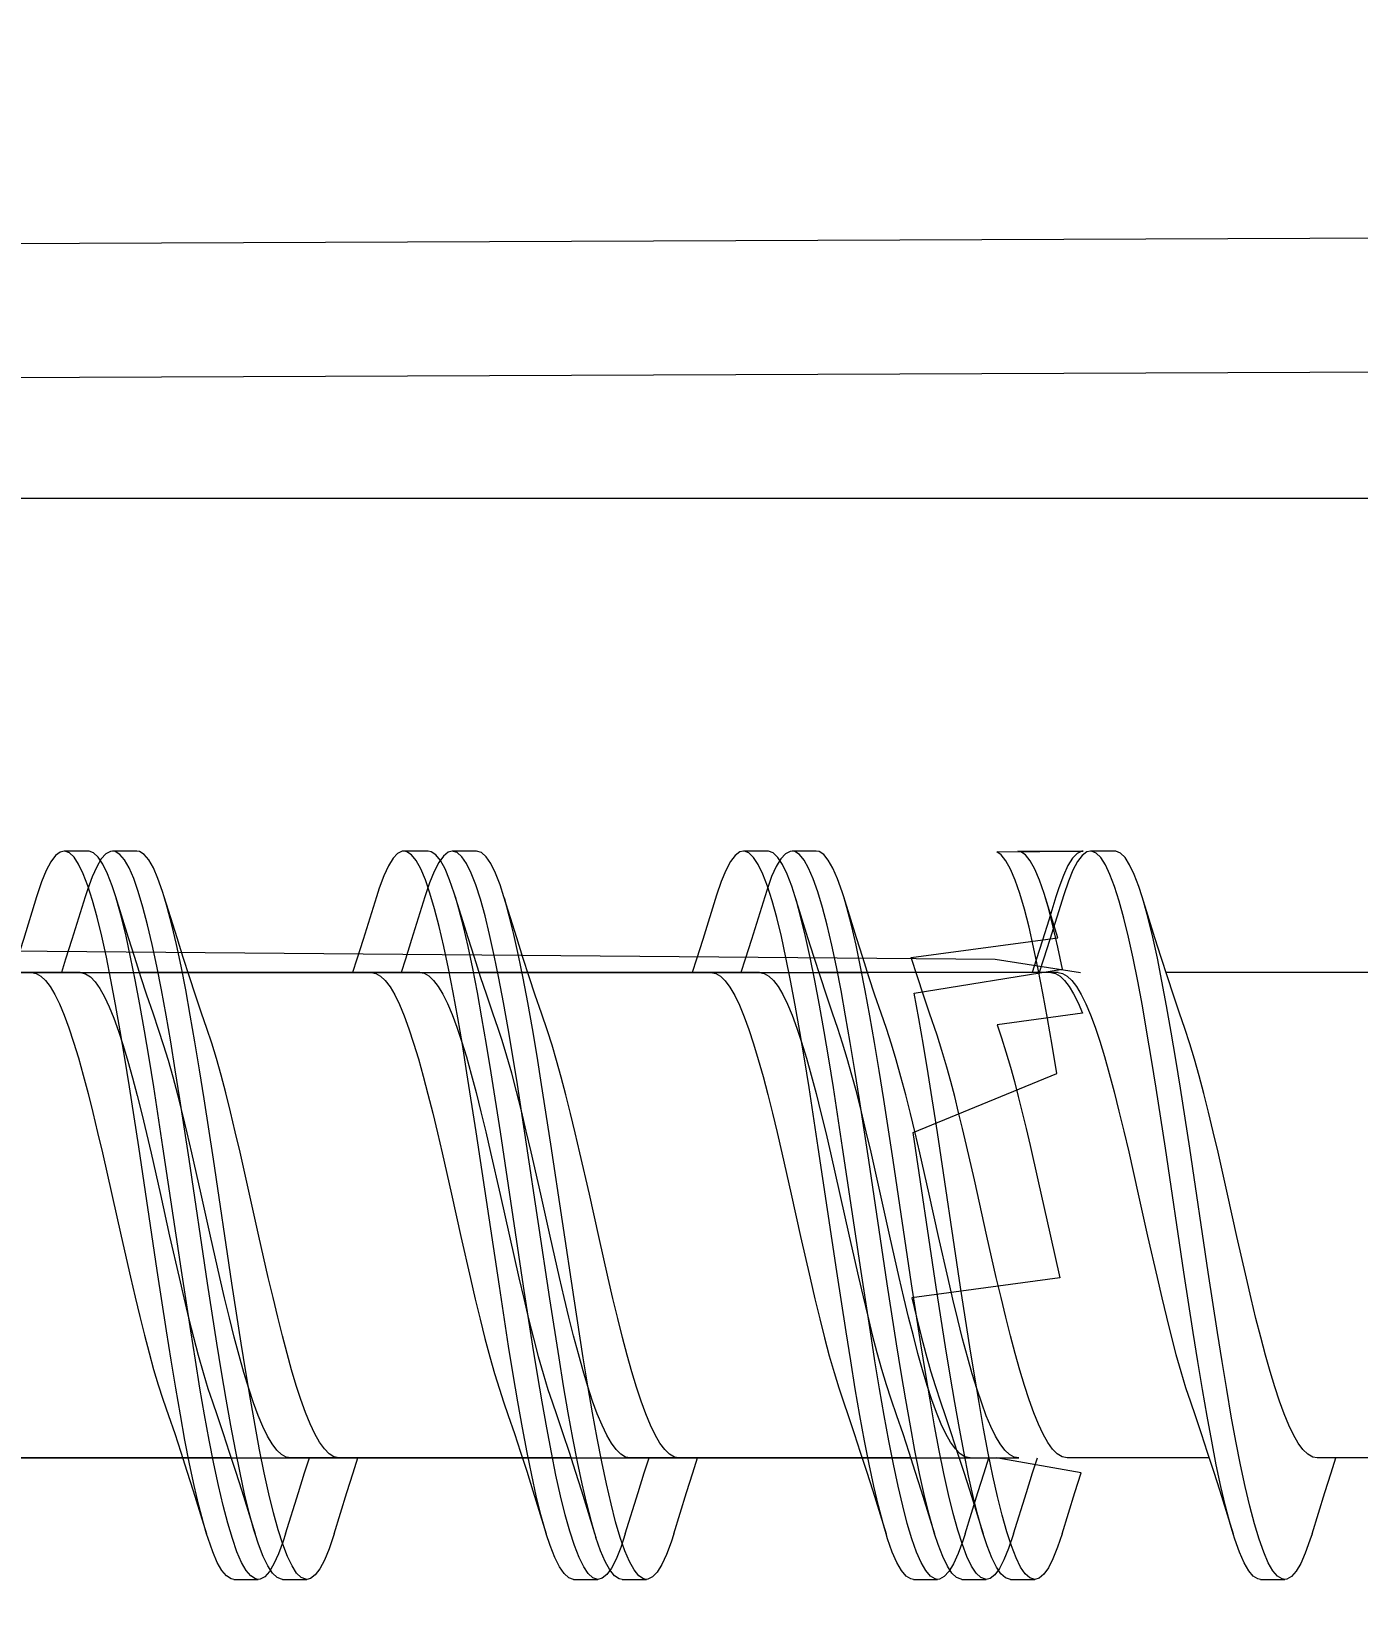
# Model space of a CAD drawing. Header units: millimetres. Extents: x -853320 to 19484, y -510814 to 9708.
# Drawn here: x 2844.94 to 2850.4, y 6452.2 to 6458.69 of the extents above; entities that cross this region are included whole.
import ezdxf
from ezdxf import colors
from ezdxf.entities.mleader import LeaderData, LeaderLine
from ezdxf.math import Vec2, Vec3

# ---------------------------------------------------------------- set-up
doc = ezdxf.new("R2010")
doc.units = ezdxf.units.MM
for name, color, linetype, lineweight in [('F_ARREDI', 7, 'Continuous', 5), ('F_ELETTRICO', 22, 'Continuous', 5), ('F_ELETTRODOMESTICI', 40, 'Continuous', 5)]:
    doc.layers.add(name, color=color, linetype=linetype, lineweight=lineweight)
doc.styles.add('DANZI-DIDASCALIE', font='Yu Gothic UI Light.ttf', dxfattribs={"height": 30})

# ---------------------------------------------------------------- blocks, each defined once
blk = doc.blocks.new('_Dot')
at = {"color": 0, "linetype": 'ByBlock', "lineweight": -2}
blk.add_line((-0.5, 0), (-1, 0), dxfattribs=at)
at = {"color": 0, "linetype": 'ByBlock', "const_width": 0.5}
blk.add_lwpolyline([(-0.25, 0, 1), (0.25, 0, 1)], format="xyb", close=True, dxfattribs=at)
blk = doc.blocks.new('BAGNO-LAVANDERIA_pianta_sol.B')
at = {"layer": 'F_ELETTRODOMESTICI', "color": 5, "ltscale": 5}
ml = blk.add_multileader_mtext('Standard', dxfattribs=at)
ml.set_content('{\\fYu Gothic UI Light|b0|i0|c128|p34;BASAMENTO c/cassetto} ditta MIELE art.WTS 610', color=5, style='DANZI-DIDASCALIE')
ml.set_leader_properties(color=256, linetype='ByLayer', lineweight=-1)
ml.set_arrow_properties(name='DOT')
ml.build(insert=Vec2(0, 0))
ml.multileader.update_dxf_attribs({"arrow_head_size": 5, "scale": 5})
ctx = ml.context
ctx.base_point, ctx.scale, ctx.char_height, ctx.arrow_head_size, ctx.landing_gap_size, ctx.plane_origin, ctx.plane_x_axis, ctx.plane_y_axis = Vec3(865728.9622, 518190.6354), 5, 25, 5, 10, Vec3(865691.9943, 518253.2738), Vec3(0, -1), Vec3(1, 0)
notes = []
notes.append((ctx, [(0, (0, 0, 0), (0, 0), (1, 0), 1, [])]))
ctx.mtext.insert, ctx.mtext.text_direction, ctx.mtext.rotation, ctx.mtext.width, ctx.mtext.flow_direction = Vec3(865741.6801, 518180.6354), Vec3(0, -1), 4.712389, 471.574284, 5
ml = blk.add_multileader_mtext('Standard', dxfattribs=at)
ml.set_content('{\\fYu Gothic UI Light|b0|i0|c128|p34;LAVASCIUGA} ditta MIELE art.WTD165 WPM 8/5kg', color=5, style='DANZI-DIDASCALIE')
ml.set_leader_properties(color=256, linetype='ByLayer', lineweight=-1)
ml.set_arrow_properties(name='DOT')
ml.build(insert=Vec2(0, 0))
ml.multileader.update_dxf_attribs({"arrow_head_size": 5, "scale": 5})
ctx = ml.context
ctx.base_point, ctx.scale, ctx.char_height, ctx.arrow_head_size, ctx.landing_gap_size, ctx.plane_origin, ctx.plane_x_axis, ctx.plane_y_axis = Vec3(865852.825, 518185.2766), 5, 25, 5, 10, Vec3(865819.832, 518247.9151), Vec3(0, -1), Vec3(1, 0)
notes.append((ctx, [(0, (0, 0, 0), (0, 0), (1, 0), 1, [])]))
ctx.mtext.insert, ctx.mtext.text_direction, ctx.mtext.rotation, ctx.mtext.width, ctx.mtext.flow_direction = Vec3(865869.5178, 518175.2766), Vec3(0, -1), 4.712389, 377.016688, 5
for ctx, leaders in notes:
    for number, flags, end, landing, length, lines in leaders:
        leader = LeaderData()
        leader.index, (leader.has_last_leader_line, leader.has_dogleg_vector, leader.attachment_direction) = number, flags
        leader.last_leader_point, leader.dogleg_vector, leader.dogleg_length = Vec3(end), Vec3(landing), length
        for number, points, colour, breaks in lines:
            line = LeaderLine()
            line.index, line.vertices, line.color, line.breaks = number, Vec3.list(points), colors.encode_raw_color(colour), breaks
            leader.lines.append(line)
        ctx.leaders.append(leader)

msp = doc.modelspace()

# ---------------------------------------------------------------- linework, layer by layer
at = {"layer": 'F_ELETTRICO'}
for p, q in [((2854.3608, 6457.8562), (2823.6308, 6457.7278)), ((2854.3608, 6457.3038), (2823.6308, 6457.176)), ((2823.6308, 6456.7694), (2854.3608, 6456.7694)), ((2845.1733, 6455.315), (2845.0733, 6455.315)), ((2845.3733, 6455.315), (2845.2733, 6455.315)), ((2846.5733, 6455.315), (2846.4733, 6455.315)), ((2846.7733, 6455.315), (2846.6733, 6455.315)), ((2847.9733, 6455.315), (2847.8733, 6455.315)), ((2848.1733, 6455.315), (2848.0733, 6455.315)), ((2849.0033, 6455.315), (2849.2733, 6455.315)), ((2849.4033, 6455.315), (2849.3033, 6455.315)), ((2845.1715, 6455.1716), (2845.1525, 6455.2213)), ((2845.3794, 6455.1482), (2845.3603, 6455.2021)), ((2846.5813, 6455.1422), (2846.5622, 6455.197)), ((2846.7701, 6455.1757), (2846.751, 6455.2246)), ((2847.972, 6455.1702), (2847.953, 6455.2201)), ((2848.1798, 6455.1467), (2848.1608, 6455.2008)), ((2849.0118, 6455.1407), (2848.9927, 6455.1958)), ((2849.4025, 6455.1687), (2849.3835, 6455.219)), ((2845.3388, 6454.9573), (2845.2861, 6455.1269)), ((2845.5388, 6454.9573), (2845.4861, 6455.1269)), ((2846.6004, 6455.0777), (2846.5813, 6455.1422)), ((2846.7388, 6454.9573), (2846.6813, 6455.1422)), ((2846.9388, 6454.9573), (2846.8861, 6455.1269)), ((2848.1388, 6454.9573), (2848.0861, 6455.1269)), ((2848.3388, 6454.9573), (2848.2861, 6455.1269)), ((2849.1688, 6454.9573), (2849.1118, 6455.1407)), ((2849.5688, 6454.9573), (2849.5161, 6455.1269)), ((2839.3393, 6454.815), (2848.3843, 6454.815)), ((2845.1393, 6454.815), (2844.1843, 6454.815)), ((2846.3393, 6454.815), (2845.3843, 6454.815)), ((2846.5393, 6454.815), (2845.5843, 6454.815)), ((2847.7393, 6454.815), (2846.7843, 6454.815)), ((2847.9393, 6454.815), (2846.9843, 6454.815)), ((2849.1393, 6454.815), (2848.1843, 6454.815)), ((2849.1693, 6454.815), (2848.5843, 6454.815)), ((2849.107, 6454.7304), (2849.088, 6454.8285)), ((2850.5693, 6454.815), (2849.6143, 6454.815)), ((2848.5961, 6454.6256), (2848.577, 6454.7304)), ((2848.6402, 6454.6468), (2848.6151, 6454.7211)), ((2846.7718, 6454.1586), (2846.7337, 6454.402)), ((2846.8718, 6454.1586), (2846.8337, 6454.402)), ((2848.5723, 6454.1554), (2849.1642, 6454.399)), ((2848.6723, 6454.1554), (2848.6342, 6454.399)), ((2845.3811, 6454.0974), (2845.343, 6454.344)), ((2845.4811, 6454.0974), (2845.443, 6454.344)), ((2846.9796, 6454.1071), (2846.9415, 6454.3532)), ((2847.0796, 6454.1071), (2847.0415, 6454.3532)), ((2848.1816, 6454.0942), (2848.1435, 6454.341)), ((2848.2816, 6454.0942), (2848.2435, 6454.341)), ((2849.6121, 6454.091), (2849.574, 6454.3379)), ((2849.7121, 6454.091), (2849.674, 6454.3379)), ((2845.5889, 6454.0456), (2845.5508, 6454.2944)), ((2845.6889, 6454.0456), (2845.6508, 6454.2944)), ((2848.3894, 6454.0423), (2848.3513, 6454.2913)), ((2848.4894, 6454.0423), (2848.4513, 6454.2913)), ((2846.8671, 6453.5223), (2846.7718, 6454.1586)), ((2846.9671, 6453.5223), (2846.8718, 6454.1586)), ((2848.6676, 6453.5191), (2848.5723, 6454.1554)), ((2848.7676, 6453.5191), (2848.6723, 6454.1554)), ((2845.2315, 6454.0717), (2845.2702, 6453.9007)), ((2845.4573, 6453.587), (2845.3811, 6454.0974)), ((2845.4318, 6454.0702), (2845.4702, 6453.9009)), ((2845.5573, 6453.587), (2845.4811, 6454.0974)), ((2845.8379, 6453.902), (2845.7988, 6454.0744)), ((2846.6314, 6454.0719), (2846.6701, 6453.9012)), ((2847.0749, 6453.4708), (2846.9796, 6454.1071)), ((2847.1749, 6453.4708), (2847.0796, 6454.1071)), ((2848.0313, 6454.0726), (2848.07, 6453.9017)), ((2848.2578, 6453.5838), (2848.1816, 6454.0942)), ((2848.3578, 6453.5838), (2848.2816, 6454.0942)), ((2848.638, 6453.9013), (2848.5995, 6454.0715)), ((2848.8248, 6453.9603), (2848.7923, 6454.1026)), ((2849.0543, 6454.1026), (2849.0868, 6453.9603)), ((2849.6883, 6453.5806), (2849.6121, 6454.091)), ((2849.7883, 6453.5806), (2849.7121, 6454.091)), ((2845.6651, 6453.5351), (2845.5889, 6454.0456)), ((2845.7651, 6453.5351), (2845.6889, 6454.0456)), ((2848.4656, 6453.5319), (2848.3894, 6454.0423)), ((2848.5656, 6453.5319), (2848.4894, 6454.0423)), ((2845.7152, 6453.5581), (2845.6764, 6453.7292)), ((2846.9085, 6453.7288), (2846.9476, 6453.5565)), ((2847.1151, 6453.5584), (2847.0765, 6453.7287)), ((2847.3157, 6453.5556), (2847.2767, 6453.7279)), ((2848.3085, 6453.7292), (2848.3467, 6453.5602)), ((2848.5151, 6453.5583), (2848.4766, 6453.7286)), ((2849.5386, 6453.7287), (2849.5772, 6453.5581)), ((2849.9458, 6453.5555), (2849.9067, 6453.7278)), ((2845.4954, 6453.3381), (2845.4573, 6453.587)), ((2845.5954, 6453.3381), (2845.5573, 6453.587)), ((2848.2959, 6453.335), (2848.2578, 6453.5838)), ((2848.3959, 6453.335), (2848.3578, 6453.5838)), ((2849.7264, 6453.3319), (2849.6883, 6453.5806)), ((2849.8264, 6453.3319), (2849.7883, 6453.5806)), ((2845.7032, 6453.2884), (2845.6651, 6453.5351)), ((2845.8032, 6453.2884), (2845.7651, 6453.5351)), ((2846.9052, 6453.2762), (2846.8671, 6453.5223)), ((2847.0052, 6453.2762), (2846.9671, 6453.5223)), ((2848.5037, 6453.2854), (2848.4656, 6453.5319)), ((2848.6037, 6453.2854), (2848.5656, 6453.5319)), ((2848.7057, 6453.2731), (2848.6676, 6453.5191)), ((2848.8057, 6453.2731), (2848.7676, 6453.5191)), ((2847.113, 6453.2274), (2847.0749, 6453.4708)), ((2847.213, 6453.2274), (2847.1749, 6453.4708)), ((2839.9623, 6452.815), (2849.0073, 6452.815)), ((2845.5623, 6452.815), (2844.6073, 6452.815)), ((2845.7623, 6452.815), (2844.8073, 6452.815)), ((2846.9623, 6452.815), (2846.0073, 6452.815)), ((2847.1623, 6452.815), (2846.2073, 6452.815)), ((2848.3623, 6452.815), (2847.4073, 6452.815)), ((2848.5623, 6452.815), (2847.6073, 6452.815)), ((2848.7623, 6452.815), (2848.8073, 6452.815)), ((2849.7923, 6452.815), (2849.2073, 6452.815)), ((2851.1923, 6452.815), (2850.2373, 6452.815)), ((2845.6057, 6452.6796), (2845.6605, 6452.503)), ((2845.8057, 6452.6796), (2845.8605, 6452.503)), ((2847.0057, 6452.6796), (2847.0605, 6452.503)), ((2847.2057, 6452.6796), (2847.2654, 6452.4875)), ((2848.4057, 6452.6796), (2848.4605, 6452.503)), ((2848.6057, 6452.6796), (2848.6605, 6452.503)), ((2848.8057, 6452.6796), (2848.8605, 6452.503)), ((2849.8357, 6452.6796), (2849.8905, 6452.503)), ((2847.3654, 6452.4875), (2847.3463, 6452.5519)), ((2845.7859, 6452.4289), (2845.7669, 6452.4829)), ((2845.9937, 6452.4096), (2845.9747, 6452.4595)), ((2847.1957, 6452.4051), (2847.1766, 6452.454)), ((2847.3844, 6452.4327), (2847.3654, 6452.4875)), ((2848.5864, 6452.4276), (2848.5673, 6452.4814)), ((2848.7942, 6452.4085), (2848.7752, 6452.4581)), ((2848.9962, 6452.404), (2848.9771, 6452.4526)), ((2850.0169, 6452.4264), (2849.9978, 6452.4799)), ((2845.7733, 6452.315), (2845.8733, 6452.315)), ((2845.9733, 6452.315), (2846.0733, 6452.315)), ((2847.1733, 6452.315), (2847.2733, 6452.315)), ((2847.3733, 6452.315), (2847.4733, 6452.315)), ((2848.5733, 6452.315), (2848.6733, 6452.315)), ((2848.7733, 6452.315), (2848.8733, 6452.315)), ((2848.9733, 6452.315), (2849.0733, 6452.315)), ((2850.0033, 6452.315), (2850.1033, 6452.315))]:
    msp.add_line(p, q, dxfattribs=at)
for points in [[(2845.0733, 6455.315), (2845.0572, 6455.3111), (2845.0382, 6455.2964), (2845.0191, 6455.2708), (2845.0001, 6455.2347), (2844.981, 6455.1881), (2844.9605, 6455.1269)], [(2845.1525, 6455.2213), (2845.1334, 6455.2607), (2845.1144, 6455.2895), (2845.0953, 6455.3076), (2845.0763, 6455.3148), (2845.0733, 6455.315)], [(2845.2733, 6455.315), (2845.2651, 6455.3139), (2845.246, 6455.3037), (2845.2269, 6455.2826), (2845.2079, 6455.2508), (2845.1888, 6455.2085), (2845.1698, 6455.156), (2845.1605, 6455.1269)], [(2845.2861, 6455.1269), (2845.2715, 6455.1716), (2845.2525, 6455.2213), (2845.2334, 6455.2607), (2845.2144, 6455.2895), (2845.1953, 6455.3076), (2845.1763, 6455.3148), (2845.1733, 6455.315)], [(2845.3603, 6455.2021), (2845.3413, 6455.2458), (2845.3222, 6455.279), (2845.3032, 6455.3015), (2845.2841, 6455.3132), (2845.2733, 6455.315)], [(2845.4861, 6455.1269), (2845.4794, 6455.1482), (2845.4603, 6455.2021), (2845.4413, 6455.2458), (2845.4222, 6455.279), (2845.4032, 6455.3015), (2845.3841, 6455.3132), (2845.3733, 6455.315)], [(2846.4733, 6455.315), (2846.467, 6455.3144), (2846.4479, 6455.3053), (2846.4289, 6455.2853), (2846.4098, 6455.2545), (2846.3908, 6455.2133), (2846.3717, 6455.1618), (2846.3605, 6455.1269)], [(2846.5622, 6455.197), (2846.5432, 6455.2418), (2846.5241, 6455.2761), (2846.5051, 6455.2997), (2846.486, 6455.3125), (2846.4733, 6455.315)], [(2846.6733, 6455.315), (2846.6558, 6455.3103), (2846.6367, 6455.2948), (2846.6177, 6455.2684), (2846.5986, 6455.2315), (2846.5796, 6455.1842), (2846.5605, 6455.1269)], [(2846.6813, 6455.1422), (2846.6622, 6455.197), (2846.6432, 6455.2418), (2846.6241, 6455.2761), (2846.6051, 6455.2997), (2846.586, 6455.3125), (2846.5733, 6455.315)], [(2846.751, 6455.2246), (2846.732, 6455.2633), (2846.7129, 6455.2913), (2846.6939, 6455.3086), (2846.6733, 6455.315)], [(2846.8861, 6455.1269), (2846.8701, 6455.1757), (2846.851, 6455.2246), (2846.832, 6455.2633), (2846.8129, 6455.2913), (2846.7939, 6455.3086), (2846.7733, 6455.315)], [(2847.8733, 6455.315), (2847.8577, 6455.3113), (2847.8387, 6455.2969), (2847.8196, 6455.2716), (2847.8006, 6455.2357), (2847.7815, 6455.1894), (2847.7625, 6455.1331)], [(2847.953, 6455.2201), (2847.9339, 6455.2598), (2847.9149, 6455.2889), (2847.8958, 6455.3073), (2847.8768, 6455.3148), (2847.8733, 6455.315)], [(2848.0733, 6455.315), (2848.0655, 6455.314), (2848.0465, 6455.3041), (2848.0274, 6455.2833), (2848.0084, 6455.2517), (2847.9893, 6455.2097), (2847.9703, 6455.1574), (2847.9605, 6455.1269)], [(2848.0861, 6455.1269), (2848.072, 6455.1702), (2848.053, 6455.2201), (2848.0339, 6455.2598), (2848.0149, 6455.2889), (2847.9958, 6455.3073), (2847.9768, 6455.3148), (2847.9733, 6455.315)], [(2848.1608, 6455.2008), (2848.1417, 6455.2448), (2848.1227, 6455.2783), (2848.1036, 6455.3011), (2848.0846, 6455.313), (2848.0733, 6455.315)], [(2848.2861, 6455.1269), (2848.2798, 6455.1467), (2848.2608, 6455.2008), (2848.2417, 6455.2448), (2848.2227, 6455.2783), (2848.2036, 6455.3011), (2848.1846, 6455.313), (2848.1733, 6455.315)], [(2848.9927, 6455.1958), (2848.9737, 6455.2408), (2848.9546, 6455.2753), (2848.9356, 6455.2993), (2848.9165, 6455.3123), (2849.2733, 6455.315)], [(2849.1118, 6455.1407), (2849.0927, 6455.1958), (2849.0737, 6455.2408), (2849.0546, 6455.2753), (2849.0356, 6455.2993), (2849.0165, 6455.3123), (2849.0033, 6455.315)], [(2849.2733, 6455.315), (2849.2675, 6455.3144), (2849.2484, 6455.3056), (2849.2294, 6455.2859), (2849.2103, 6455.2554), (2849.1913, 6455.2145), (2849.1722, 6455.1632), (2849.1605, 6455.1269)], [(2849.3033, 6455.315), (2849.2882, 6455.3115), (2849.2691, 6455.2974), (2849.2501, 6455.2724), (2849.231, 6455.2368), (2849.212, 6455.1908), (2849.1929, 6455.1347)], [(2849.3835, 6455.219), (2849.3644, 6455.2589), (2849.3454, 6455.2883), (2849.3263, 6455.307), (2849.3072, 6455.3147), (2849.3033, 6455.315)], [(2849.5161, 6455.1269), (2849.5025, 6455.1687), (2849.4835, 6455.219), (2849.4644, 6455.2589), (2849.4454, 6455.2883), (2849.4263, 6455.307), (2849.4072, 6455.3147), (2849.4033, 6455.315)], [(2845.2668, 6454.7841), (2845.2477, 6454.8783), (2845.2287, 6454.9648), (2845.2096, 6455.0429), (2845.1906, 6455.1119), (2845.1715, 6455.1716)], [(2846.8653, 6454.7916), (2846.8463, 6454.8852), (2846.8272, 6454.9711), (2846.8082, 6455.0485), (2846.7891, 6455.1168), (2846.7701, 6455.1757)], [(2848.0673, 6454.7816), (2848.0482, 6454.876), (2848.0292, 6454.9627), (2848.0101, 6455.041), (2847.9911, 6455.1103), (2847.972, 6455.1702)], [(2849.4978, 6454.7791), (2849.4787, 6454.8737), (2849.4597, 6454.9606), (2849.4406, 6455.0391), (2849.4216, 6455.1086), (2849.4025, 6455.1687)], [(2839.3605, 6455.1269), (2839.3057, 6454.9503), (2848.9099, 6454.8694), (2849.2623, 6454.815)], [(2844.9605, 6455.1269), (2844.9057, 6454.9503), (2844.8799, 6454.8694), (2844.8623, 6454.815)], [(2845.1605, 6455.1269), (2845.1057, 6454.9503), (2845.0799, 6454.8694), (2845.0623, 6454.815)], [(2845.3668, 6454.7841), (2845.3477, 6454.8783), (2845.3287, 6454.9648), (2845.3096, 6455.0429), (2845.2906, 6455.1119), (2845.2861, 6455.1269)], [(2845.4175, 6455.0118), (2845.3984, 6455.0847), (2845.3794, 6455.1482)], [(2845.5556, 6454.8405), (2845.5365, 6454.9303), (2845.5175, 6455.0118), (2845.4984, 6455.0847), (2845.4861, 6455.1269)], [(2846.3605, 6455.1269), (2846.3057, 6454.9503), (2846.2799, 6454.8694), (2846.2623, 6454.815)], [(2846.5605, 6455.1269), (2846.5057, 6454.9503), (2846.4799, 6454.8694), (2846.4623, 6454.815)], [(2846.7575, 6454.8309), (2846.7385, 6454.9215), (2846.7194, 6455.0039), (2846.7004, 6455.0777), (2846.6861, 6455.1269)], [(2846.9653, 6454.7916), (2846.9463, 6454.8852), (2846.9272, 6454.9711), (2846.9082, 6455.0485), (2846.8891, 6455.1168), (2846.8861, 6455.1269)], [(2847.7625, 6455.1331), (2847.7057, 6454.9503), (2847.6799, 6454.8694), (2847.6623, 6454.815)], [(2847.9605, 6455.1269), (2847.9057, 6454.9503), (2847.8799, 6454.8694), (2847.8623, 6454.815)], [(2848.1673, 6454.7816), (2848.1482, 6454.876), (2848.1292, 6454.9627), (2848.1101, 6455.041), (2848.0911, 6455.1103), (2848.0861, 6455.1269)], [(2848.2179, 6455.0099), (2848.1989, 6455.0829), (2848.1798, 6455.1467)], [(2848.356, 6454.8382), (2848.337, 6454.9281), (2848.3179, 6455.0099), (2848.2989, 6455.0829), (2848.2861, 6455.1269)], [(2848.577, 6454.7304), (2849.188, 6454.8285), (2849.1689, 6454.9193), (2849.1499, 6455.0019), (2849.1308, 6455.0759), (2849.1161, 6455.1269)], [(2849.088, 6454.8285), (2849.0689, 6454.9193), (2849.0499, 6455.0019), (2849.0308, 6455.0759), (2849.0118, 6455.1407)], [(2849.1605, 6455.1269), (2849.1309, 6455.031), (2849.1049, 6454.9478), (2849.0793, 6454.8674), (2849.0623, 6454.815)], [(2849.1929, 6455.1347), (2849.1357, 6454.9503), (2849.1099, 6454.8694), (2849.0923, 6454.815)], [(2849.5978, 6454.7791), (2849.5787, 6454.8737), (2849.5597, 6454.9606), (2849.5406, 6455.0391), (2849.5216, 6455.1086), (2849.5161, 6455.1269)], [(2846.6575, 6454.8309), (2846.6385, 6454.9215), (2846.6194, 6455.0039), (2846.6004, 6455.0777)], [(2845.4746, 6454.7433), (2845.4556, 6454.8405), (2845.4365, 6454.9303), (2845.4175, 6455.0118)], [(2848.2751, 6454.7407), (2848.256, 6454.8382), (2848.237, 6454.9281), (2848.2179, 6455.0099)], [(2845.4646, 6454.576), (2845.4402, 6454.6468), (2845.4151, 6454.7211), (2845.3899, 6454.7977), (2845.3645, 6454.8764), (2845.3388, 6454.9573)], [(2845.6619, 6454.5838), (2845.6402, 6454.6468), (2845.6151, 6454.7211), (2845.5899, 6454.7977), (2845.5645, 6454.8764), (2845.5388, 6454.9573)], [(2846.8619, 6454.5838), (2846.8402, 6454.6468), (2846.8151, 6454.7211), (2846.7899, 6454.7977), (2846.7645, 6454.8764), (2846.7388, 6454.9573)], [(2847.0652, 6454.5742), (2847.0402, 6454.6468), (2847.0151, 6454.7211), (2846.9899, 6454.7977), (2846.9645, 6454.8764), (2846.9388, 6454.9573)], [(2848.2619, 6454.5838), (2848.2402, 6454.6468), (2848.2151, 6454.7211), (2848.1899, 6454.7977), (2848.1645, 6454.8764), (2848.1388, 6454.9573)], [(2848.4619, 6454.5838), (2848.4402, 6454.6468), (2848.4151, 6454.7211), (2848.3899, 6454.7977), (2848.3645, 6454.8764), (2848.3388, 6454.9573)], [(2848.6151, 6454.7211), (2848.5899, 6454.7977), (2848.5645, 6454.8764), (2849.1688, 6454.9573)], [(2849.6919, 6454.5838), (2849.6702, 6454.6468), (2849.6451, 6454.7211), (2849.6199, 6454.7977), (2849.5945, 6454.8764), (2849.5688, 6454.9573)], [(2844.9393, 6454.815), (2844.958, 6454.8114), (2844.9773, 6454.8004), (2844.9966, 6454.7821), (2845.0158, 6454.7567), (2845.0349, 6454.7244), (2845.0541, 6454.6853), (2845.0734, 6454.6393), (2845.0928, 6454.5869), (2845.1124, 6454.5281), (2845.1323, 6454.463), (2845.1522, 6454.3922), (2845.1722, 6454.3169), (2845.192, 6454.2379), (2845.2118, 6454.1558), (2845.2315, 6454.0717)], [(2845.1393, 6454.815), (2845.1416, 6454.8149), (2845.1617, 6454.8099), (2845.1818, 6454.7969), (2845.2016, 6454.7762), (2845.221, 6454.7485), (2845.2402, 6454.7143), (2845.2593, 6454.6735), (2845.2785, 6454.6262), (2845.2977, 6454.5729), (2845.3168, 6454.5141), (2845.336, 6454.4501), (2845.3552, 6454.3814), (2845.3743, 6454.3086), (2845.3935, 6454.232), (2845.4127, 6454.1523), (2845.4318, 6454.0702)], [(2845.343, 6454.344), (2845.3239, 6454.4619), (2845.3049, 6454.5751), (2845.2858, 6454.6828), (2845.2668, 6454.7841)], [(2845.443, 6454.344), (2845.4239, 6454.4619), (2845.4049, 6454.5751), (2845.3858, 6454.6828), (2845.3668, 6454.7841)], [(2845.6508, 6454.2944), (2845.6318, 6454.414), (2845.6127, 6454.5293), (2845.5937, 6454.6393), (2845.5746, 6454.7433), (2845.5556, 6454.8405)], [(2846.3393, 6454.815), (2846.3586, 6454.8112), (2846.3779, 6454.8), (2846.3972, 6454.7814), (2846.4166, 6454.7555), (2846.4359, 6454.7225), (2846.4553, 6454.6826), (2846.4747, 6454.636), (2846.4942, 6454.583), (2846.5138, 6454.5238), (2846.5335, 6454.4586), (2846.5533, 6454.3881), (2846.5731, 6454.3134), (2846.5926, 6454.2355), (2846.612, 6454.1549), (2846.6314, 6454.0719)], [(2846.5393, 6454.815), (2846.5574, 6454.8117), (2846.577, 6454.8007), (2846.5963, 6454.7824), (2846.6154, 6454.7572), (2846.6343, 6454.7255), (2846.6533, 6454.687), (2846.6725, 6454.6417), (2846.6918, 6454.5899), (2846.7113, 6454.5317), (2846.7311, 6454.4669), (2846.7511, 6454.3962), (2846.7712, 6454.3208), (2846.7912, 6454.2412), (2846.8113, 6454.1581), (2846.8312, 6454.0731)], [(2846.7337, 6454.402), (2846.7147, 6454.5177), (2846.6956, 6454.6283), (2846.6766, 6454.733), (2846.6575, 6454.8309)], [(2846.8337, 6454.402), (2846.8147, 6454.5177), (2846.7956, 6454.6283), (2846.7766, 6454.733), (2846.7575, 6454.8309)], [(2846.9415, 6454.3532), (2846.9225, 6454.4708), (2846.9034, 6454.5836), (2846.8844, 6454.6908), (2846.8653, 6454.7916)], [(2847.0415, 6454.3532), (2847.0225, 6454.4708), (2847.0034, 6454.5836), (2846.9844, 6454.6908), (2846.9653, 6454.7916)], [(2847.7393, 6454.815), (2847.759, 6454.8111), (2847.7786, 6454.7995), (2847.7981, 6454.7803), (2847.8176, 6454.7539), (2847.8371, 6454.7203), (2847.8565, 6454.6799), (2847.8759, 6454.6329), (2847.8953, 6454.5797), (2847.9148, 6454.5207), (2847.9343, 6454.4561), (2847.9538, 6454.3866), (2847.9732, 6454.3128), (2847.9926, 6454.2356), (2848.0119, 6454.1554), (2848.0313, 6454.0726)], [(2847.9393, 6454.815), (2847.9582, 6454.8114), (2847.9774, 6454.8004), (2847.9967, 6454.782), (2848.0159, 6454.7566), (2848.035, 6454.7242), (2848.0543, 6454.6848), (2848.0736, 6454.6388), (2848.0931, 6454.5862), (2848.1127, 6454.5273), (2848.1325, 6454.4622), (2848.1524, 6454.3914), (2848.1724, 6454.3162), (2848.1922, 6454.2374), (2848.2119, 6454.1555), (2848.2315, 6454.0716)], [(2848.1435, 6454.341), (2848.1244, 6454.459), (2848.1054, 6454.5723), (2848.0863, 6454.6801), (2848.0673, 6454.7816)], [(2848.2435, 6454.341), (2848.2244, 6454.459), (2848.2054, 6454.5723), (2848.1863, 6454.6801), (2848.1673, 6454.7816)], [(2848.4513, 6454.2913), (2848.4322, 6454.411), (2848.4132, 6454.5264), (2848.3941, 6454.6366), (2848.3751, 6454.7407), (2848.356, 6454.8382)], [(2849.1392, 6454.815), (2849.1592, 6454.811), (2849.1779, 6454.8), (2849.1965, 6454.7822), (2849.2152, 6454.7576), (2849.2337, 6454.7266), (2849.252, 6454.6897), (2849.2703, 6454.6472), (2848.9185, 6454.5992), (2848.9367, 6454.5459), (2848.9549, 6454.4878), (2848.9731, 6454.4253)], [(2849.1693, 6454.815), (2849.1884, 6454.8113), (2849.2075, 6454.8003), (2849.2266, 6454.7821), (2849.2456, 6454.7569), (2849.2647, 6454.7247), (2849.2838, 6454.6859), (2849.3028, 6454.6408), (2849.3218, 6454.5898), (2849.3411, 6454.5323), (2849.3607, 6454.4683), (2849.3805, 6454.3983), (2849.4005, 6454.3234), (2849.4205, 6454.244), (2849.4406, 6454.1608), (2849.4606, 6454.0755)], [(2849.574, 6454.3379), (2849.5549, 6454.456), (2849.5359, 6454.5695), (2849.5168, 6454.6774), (2849.4978, 6454.7791)], [(2849.674, 6454.3379), (2849.6549, 6454.456), (2849.6359, 6454.5695), (2849.6168, 6454.6774), (2849.5978, 6454.7791)], [(2845.5508, 6454.2944), (2845.5318, 6454.414), (2845.5127, 6454.5293), (2845.4937, 6454.6393), (2845.4746, 6454.7433)], [(2848.3513, 6454.2913), (2848.3322, 6454.411), (2848.3132, 6454.5264), (2848.2941, 6454.6366), (2848.2751, 6454.7407)], [(2849.1642, 6454.399), (2849.1451, 6454.5149), (2849.1261, 6454.6256), (2849.107, 6454.7304)], [(2848.711, 6454.4253), (2848.691, 6454.494), (2848.6709, 6454.5573), (2848.6402, 6454.6468)], [(2845.7988, 6454.0744), (2845.7791, 6454.1587), (2845.7593, 6454.2406), (2845.7397, 6454.3186), (2845.7202, 6454.392), (2845.7009, 6454.4605), (2845.6817, 6454.5239), (2845.6619, 6454.5838)], [(2846.9984, 6454.0762), (2846.9783, 6454.1618), (2846.9582, 6454.2453), (2846.938, 6454.3249), (2846.918, 6454.4), (2846.8981, 6454.4701), (2846.8784, 6454.5342), (2846.8619, 6454.5838)], [(2848.3988, 6454.0744), (2848.3791, 6454.1587), (2848.3593, 6454.2407), (2848.3396, 6454.3188), (2848.3202, 6454.3922), (2848.3008, 6454.4608), (2848.2816, 6454.5242), (2848.2619, 6454.5838)], [(2848.5995, 6454.0715), (2848.5802, 6454.154), (2848.5609, 6454.2341), (2848.5416, 6454.3113), (2848.522, 6454.3853), (2848.5024, 6454.4553), (2848.4829, 6454.5202), (2848.4619, 6454.5838)], [(2848.6342, 6454.399), (2848.6151, 6454.5149), (2848.5961, 6454.6256)], [(2849.8288, 6454.0744), (2849.8092, 6454.1582), (2849.7896, 6454.2394), (2849.7701, 6454.3169), (2849.7508, 6454.3898), (2849.7316, 6454.4581), (2849.7124, 6454.5216), (2849.6919, 6454.5838)], [(2845.5995, 6454.0715), (2845.5802, 6454.1541), (2845.5609, 6454.2341), (2845.5416, 6454.3109), (2845.5224, 6454.3841), (2845.5031, 6454.453), (2845.4838, 6454.5171), (2845.4646, 6454.576)], [(2847.1994, 6454.0716), (2847.1801, 6454.1544), (2847.1608, 6454.2347), (2847.1415, 6454.3115), (2847.1224, 6454.3841), (2847.1033, 6454.4522), (2847.0843, 6454.5157), (2847.0652, 6454.5742)], [(2848.7923, 6454.1026), (2848.776, 6454.1716), (2848.7598, 6454.2388), (2848.7435, 6454.3036), (2848.7273, 6454.3659), (2848.711, 6454.4253)], [(2848.9731, 6454.4253), (2848.9893, 6454.3659), (2849.0056, 6454.3036), (2849.0218, 6454.2388), (2849.0381, 6454.1716), (2849.0543, 6454.1026)], [(2845.6764, 6453.7292), (2845.638, 6453.9013), (2845.5995, 6454.0715)], [(2846.8312, 6454.0731), (2846.8701, 6453.901), (2846.9085, 6453.7288)], [(2847.0765, 6453.7287), (2847.0378, 6453.9023), (2846.9984, 6454.0762)], [(2847.2767, 6453.7279), (2847.238, 6453.9013), (2847.1994, 6454.0716)], [(2848.2315, 6454.0716), (2848.2702, 6453.9007), (2848.3085, 6453.7292)], [(2848.4766, 6453.7286), (2848.4379, 6453.902), (2848.3988, 6454.0744)], [(2849.4606, 6454.0755), (2849.4999, 6453.902), (2849.5386, 6453.7287)], [(2849.9067, 6453.7278), (2849.8678, 6453.9022), (2849.8288, 6454.0744)], [(2848.9151, 6453.5583), (2848.8766, 6453.7285), (2848.8248, 6453.9603)], [(2849.0868, 6453.9603), (2849.1387, 6453.7282), (2849.1774, 6453.5574)], [(2845.2702, 6453.9007), (2845.3085, 6453.7291), (2845.3468, 6453.5598)], [(2845.4702, 6453.9009), (2845.5084, 6453.7293), (2845.5472, 6453.5584)], [(2845.9151, 6453.5583), (2845.8765, 6453.7286), (2845.8379, 6453.902)], [(2846.6701, 6453.9012), (2846.7087, 6453.728), (2846.748, 6453.5548)], [(2848.07, 6453.9017), (2848.1088, 6453.7279), (2848.1479, 6453.5551)], [(2848.716, 6453.5543), (2848.6767, 6453.7279), (2848.638, 6453.9013)], [(2845.3468, 6453.5598), (2845.366, 6453.4777), (2845.3852, 6453.398), (2845.4043, 6453.3215), (2845.4235, 6453.2486), (2845.4426, 6453.18), (2845.4618, 6453.116), (2845.481, 6453.0571)], [(2845.5472, 6453.5584), (2845.5668, 6453.4743), (2845.5866, 6453.3922), (2845.6065, 6453.3132), (2845.6264, 6453.2379), (2845.6464, 6453.167), (2845.6662, 6453.1018), (2845.6848, 6453.0461)], [(2846.0073, 6452.815), (2845.9889, 6452.8184), (2845.9697, 6452.8292), (2845.9505, 6452.8473), (2845.9313, 6452.8726), (2845.912, 6452.9049), (2845.8928, 6452.9442), (2845.8734, 6452.9901), (2845.8539, 6453.0426), (2845.8343, 6453.1014), (2845.8145, 6453.1666), (2845.7944, 6453.2375), (2845.7745, 6453.3129), (2845.7546, 6453.3919), (2845.7348, 6453.474), (2845.7152, 6453.5581)], [(2846.2073, 6452.815), (2846.2052, 6452.815), (2846.1855, 6452.8197), (2846.1657, 6452.8323), (2846.146, 6452.8525), (2846.1266, 6452.8799), (2846.1072, 6452.9141), (2846.0879, 6452.955), (2846.0687, 6453.0022), (2846.0495, 6453.0553), (2846.0304, 6453.1139), (2846.0113, 6453.1775), (2845.9922, 6453.2458), (2845.9731, 6453.3184), (2845.9538, 6453.3953), (2845.9344, 6453.4755), (2845.9151, 6453.5583)], [(2846.748, 6453.5548), (2846.7679, 6453.4696), (2846.788, 6453.3864), (2846.808, 6453.3071), (2846.8279, 6453.2322), (2846.8478, 6453.1623), (2846.8674, 6453.0982), (2846.8848, 6453.0461)], [(2846.9476, 6453.5565), (2846.9675, 6453.4714), (2846.9876, 6453.3881), (2847.0077, 6453.3084), (2847.0277, 6453.233), (2847.0478, 6453.1623), (2847.0676, 6453.0976), (2847.0848, 6453.0461)], [(2847.4073, 6452.815), (2847.3875, 6452.8189), (2847.368, 6452.8305), (2847.3485, 6452.8495), (2847.3291, 6452.8759), (2847.3097, 6452.9093), (2847.2903, 6452.9496), (2847.2709, 6452.9965), (2847.2515, 6453.0496), (2847.232, 6453.1088), (2847.2124, 6453.1738), (2847.1927, 6453.244), (2847.1731, 6453.3183), (2847.1537, 6453.3957), (2847.1344, 6453.4758), (2847.1151, 6453.5584)], [(2847.6073, 6452.815), (2847.5888, 6452.8184), (2847.5686, 6452.83), (2847.5486, 6452.8495), (2847.5288, 6452.8763), (2847.5093, 6452.9101), (2847.4899, 6452.9505), (2847.4708, 6452.9968), (2847.4518, 6453.0487), (2847.4327, 6453.1064), (2847.4135, 6453.1698), (2847.3943, 6453.2382), (2847.3748, 6453.3115), (2847.3552, 6453.3895), (2847.3354, 6453.4713), (2847.3157, 6453.5556)], [(2848.1479, 6453.5551), (2848.1677, 6453.4705), (2848.1876, 6453.3882), (2848.2073, 6453.3097), (2848.2269, 6453.2359), (2848.2464, 6453.167), (2848.2657, 6453.1035), (2848.2848, 6453.0461)], [(2848.3467, 6453.5602), (2848.3659, 6453.4782), (2848.385, 6453.3987), (2848.4041, 6453.3223), (2848.4232, 6453.2495), (2848.4424, 6453.1809), (2848.4615, 6453.117), (2848.4806, 6453.0581), (2848.5041, 6452.9902)], [(2848.8073, 6452.815), (2848.8053, 6452.815), (2848.7856, 6452.8197), (2848.7659, 6452.8322), (2848.7462, 6452.8523), (2848.7267, 6452.8796), (2848.7074, 6452.9138), (2848.6881, 6452.9547), (2848.6688, 6453.0019), (2848.6496, 6453.055), (2848.6304, 6453.1137), (2848.6113, 6453.1774), (2848.5922, 6453.2457), (2848.5731, 6453.3185), (2848.5538, 6453.3953), (2848.5344, 6453.4755), (2848.5151, 6453.5583)], [(2849.1774, 6453.5574), (2848.5667, 6453.4746), (2848.586, 6453.3944), (2848.6054, 6453.3172), (2848.6249, 6453.2434), (2848.6444, 6453.1737), (2848.6639, 6453.1091), (2848.6848, 6453.0461)], [(2849.0073, 6452.815), (2848.9884, 6452.8186), (2848.9693, 6452.8295), (2848.9501, 6452.8477), (2848.931, 6452.873), (2848.9119, 6452.9052), (2848.8928, 6452.9442), (2848.8737, 6452.9892), (2848.8547, 6453.0403), (2848.8355, 6453.0977), (2848.8159, 6453.1617), (2848.7961, 6453.2316), (2848.7761, 6453.3064), (2848.7561, 6453.3858), (2848.736, 6453.469), (2848.716, 6453.5543)], [(2849.2073, 6452.815), (2849.1861, 6452.8195), (2849.1664, 6452.8318), (2849.1467, 6452.8517), (2849.1272, 6452.8788), (2849.1079, 6452.9129), (2849.0885, 6452.9537), (2849.0692, 6453.0009), (2849.0499, 6453.0541), (2849.0307, 6453.1129), (2849.0115, 6453.1769), (2848.9922, 6453.2456), (2848.973, 6453.3187), (2848.9537, 6453.3955), (2848.9344, 6453.4756), (2848.9151, 6453.5583)], [(2849.5772, 6453.5581), (2849.5966, 6453.4751), (2849.616, 6453.3944), (2849.6356, 6453.3165), (2849.6553, 6453.2418), (2849.6752, 6453.1712), (2849.6949, 6453.1059), (2849.7148, 6453.0461)], [(2850.2373, 6452.815), (2850.2187, 6452.8184), (2850.1985, 6452.83), (2850.1786, 6452.8495), (2850.1588, 6452.8763), (2850.1393, 6452.9101), (2850.1199, 6452.9506), (2850.1006, 6452.9972), (2850.0815, 6453.0495), (2850.0624, 6453.1075), (2850.0432, 6453.1708), (2850.024, 6453.2391), (2850.0047, 6453.3121), (2849.9851, 6453.3899), (2849.9654, 6453.4715), (2849.9458, 6453.5555)], [(2845.5907, 6452.7914), (2845.5716, 6452.8887), (2845.5526, 6452.9929), (2845.5335, 6453.103), (2845.5144, 6453.2184), (2845.4954, 6453.3381)], [(2845.6907, 6452.7914), (2845.6716, 6452.8887), (2845.6526, 6452.9929), (2845.6335, 6453.103), (2845.6144, 6453.2184), (2845.5954, 6453.3381)], [(2845.7794, 6452.8479), (2845.7604, 6452.9493), (2845.7413, 6453.0571), (2845.7223, 6453.1704), (2845.7032, 6453.2884)], [(2845.8794, 6452.8479), (2845.8604, 6452.9493), (2845.8413, 6453.0571), (2845.8223, 6453.1704), (2845.8032, 6453.2884)], [(2848.3911, 6452.789), (2848.3721, 6452.8862), (2848.353, 6452.9901), (2848.334, 6453.1001), (2848.3149, 6453.2154), (2848.2959, 6453.335)], [(2848.4911, 6452.789), (2848.4721, 6452.8862), (2848.453, 6452.9901), (2848.434, 6453.1001), (2848.4149, 6453.2154), (2848.3959, 6453.335)], [(2848.5799, 6452.8454), (2848.5609, 6452.9467), (2848.5418, 6453.0543), (2848.5228, 6453.1675), (2848.5037, 6453.2854)], [(2848.6799, 6452.8454), (2848.6609, 6452.9467), (2848.6418, 6453.0543), (2848.6228, 6453.1675), (2848.6037, 6453.2854)], [(2849.8216, 6452.7866), (2849.8026, 6452.8836), (2849.7835, 6452.9874), (2849.7645, 6453.0973), (2849.7454, 6453.2124), (2849.7264, 6453.3319)], [(2849.9216, 6452.7866), (2849.9026, 6452.8836), (2849.8835, 6452.9874), (2849.8645, 6453.0973), (2849.8454, 6453.2124), (2849.8264, 6453.3319)], [(2846.9814, 6452.8379), (2846.9623, 6452.9387), (2846.9433, 6453.0458), (2846.9242, 6453.1586), (2846.9052, 6453.2762)], [(2847.0814, 6452.8379), (2847.0623, 6452.9387), (2847.0433, 6453.0458), (2847.0242, 6453.1586), (2847.0052, 6453.2762)], [(2847.1892, 6452.7986), (2847.1701, 6452.8965), (2847.1511, 6453.0011), (2847.132, 6453.1117), (2847.113, 6453.2274)], [(2847.2892, 6452.7986), (2847.2701, 6452.8965), (2847.2511, 6453.0011), (2847.232, 6453.1117), (2847.213, 6453.2274)], [(2848.8605, 6452.503), (2848.8581, 6452.5112), (2848.839, 6452.5793), (2848.82, 6452.6564), (2848.8009, 6452.742), (2848.7819, 6452.8354), (2848.7628, 6452.936), (2848.7438, 6453.043), (2848.7247, 6453.1557), (2848.7057, 6453.2731)], [(2848.8819, 6452.8354), (2848.8628, 6452.936), (2848.8438, 6453.043), (2848.8247, 6453.1557), (2848.8057, 6453.2731)], [(2845.481, 6453.0571), (2845.5041, 6452.9902), (2845.5292, 6452.9158), (2845.5544, 6452.8392), (2845.5799, 6452.7605), (2845.6057, 6452.6796)], [(2845.6848, 6453.0461), (2845.7041, 6452.9902), (2845.7292, 6452.9158), (2845.7544, 6452.8392), (2845.7799, 6452.7605), (2845.8057, 6452.6796)], [(2846.8848, 6453.0461), (2846.9041, 6452.9902), (2846.9292, 6452.9158), (2846.9544, 6452.8392), (2846.9799, 6452.7605), (2847.0057, 6452.6796)], [(2847.0848, 6453.0461), (2847.1041, 6452.9902), (2847.1292, 6452.9158), (2847.1544, 6452.8392), (2847.1799, 6452.7605), (2847.2057, 6452.6796)], [(2848.2848, 6453.0461), (2848.3041, 6452.9902), (2848.3292, 6452.9158), (2848.3544, 6452.8392), (2848.3799, 6452.7605), (2848.4057, 6452.6796)], [(2848.6848, 6453.0461), (2848.7041, 6452.9902), (2848.7292, 6452.9158), (2848.7544, 6452.8392), (2848.7799, 6452.7605), (2848.8057, 6452.6796)], [(2849.7148, 6453.0461), (2849.7341, 6452.9902), (2849.7592, 6452.9158), (2849.7844, 6452.8392), (2849.8099, 6452.7605), (2849.8357, 6452.6796)], [(2848.5041, 6452.9902), (2848.5292, 6452.9158), (2848.5544, 6452.8392), (2848.5799, 6452.7605), (2848.6057, 6452.6796)], [(2845.8605, 6452.503), (2845.8556, 6452.5193), (2845.8366, 6452.5886), (2845.8175, 6452.6669), (2845.7985, 6452.7535), (2845.7794, 6452.8479)], [(2845.9747, 6452.4595), (2845.9556, 6452.5193), (2845.9366, 6452.5886), (2845.9175, 6452.6669), (2845.8985, 6452.7535), (2845.8794, 6452.8479)], [(2847.0605, 6452.503), (2847.0576, 6452.5128), (2847.0385, 6452.5811), (2847.0195, 6452.6585), (2847.0004, 6452.7443), (2846.9814, 6452.8379)], [(2847.1766, 6452.454), (2847.1576, 6452.5128), (2847.1385, 6452.5811), (2847.1195, 6452.6585), (2847.1004, 6452.7443), (2847.0814, 6452.8379)], [(2848.6605, 6452.503), (2848.6561, 6452.5177), (2848.6371, 6452.5867), (2848.618, 6452.6648), (2848.599, 6452.7512), (2848.5799, 6452.8454)], [(2848.7752, 6452.4581), (2848.7561, 6452.5177), (2848.7371, 6452.5867), (2848.718, 6452.6648), (2848.699, 6452.7512), (2848.6799, 6452.8454)], [(2848.9771, 6452.4526), (2848.9581, 6452.5112), (2848.939, 6452.5793), (2848.92, 6452.6564), (2848.9009, 6452.742), (2848.8819, 6452.8354)], [(2845.6605, 6452.503), (2845.6478, 6452.5467), (2845.6288, 6452.6197), (2845.6097, 6452.7015), (2845.5907, 6452.7914)], [(2845.7288, 6452.6197), (2845.7097, 6452.7015), (2845.6907, 6452.7914)], [(2845.9861, 6452.503), (2846.0388, 6452.6727), (2846.0645, 6452.7535), (2846.0843, 6452.815)], [(2846.1861, 6452.503), (2846.2388, 6452.6727), (2846.2645, 6452.7535), (2846.2843, 6452.815)], [(2847.2605, 6452.503), (2847.2463, 6452.5519), (2847.2273, 6452.6257), (2847.2082, 6452.7081), (2847.1892, 6452.7986)], [(2847.3463, 6452.5519), (2847.3273, 6452.6257), (2847.3082, 6452.7081), (2847.2892, 6452.7986)], [(2847.3861, 6452.503), (2847.4388, 6452.6727), (2847.4645, 6452.7535), (2847.4843, 6452.815)], [(2847.5861, 6452.503), (2847.6388, 6452.6727), (2847.6645, 6452.7535), (2847.6843, 6452.815)], [(2848.4605, 6452.503), (2848.4483, 6452.5449), (2848.4292, 6452.6177), (2848.4102, 6452.6993), (2848.3911, 6452.789)], [(2848.5292, 6452.6177), (2848.5102, 6452.6993), (2848.4911, 6452.789)], [(2848.7861, 6452.503), (2848.8388, 6452.6727), (2848.8645, 6452.7535), (2848.8843, 6452.815)], [(2849.1861, 6452.503), (2849.2388, 6452.6727), (2849.2645, 6452.7535), (2848.9143, 6452.815)], [(2848.9861, 6452.503), (2849.0388, 6452.6727), (2849.0645, 6452.7535), (2849.0843, 6452.815)], [(2849.8905, 6452.503), (2849.8788, 6452.5432), (2849.8597, 6452.6158), (2849.8407, 6452.6971), (2849.8216, 6452.7866)], [(2849.9597, 6452.6158), (2849.9407, 6452.6971), (2849.9216, 6452.7866)], [(2850.2161, 6452.503), (2850.2688, 6452.6727), (2850.2945, 6452.7535), (2850.3143, 6452.815)], [(2845.7669, 6452.4829), (2845.7478, 6452.5467), (2845.7288, 6452.6197)], [(2848.5673, 6452.4814), (2848.5483, 6452.5449), (2848.5292, 6452.6177)], [(2849.9978, 6452.4799), (2849.9788, 6452.5432), (2849.9597, 6452.6158)], [(2845.7733, 6452.315), (2845.7621, 6452.3169), (2845.7431, 6452.3288), (2845.724, 6452.3515), (2845.705, 6452.385), (2845.6859, 6452.4289), (2845.6669, 6452.4829), (2845.6605, 6452.503)], [(2845.9733, 6452.315), (2845.9699, 6452.3151), (2845.9509, 6452.3225), (2845.9318, 6452.3409), (2845.9128, 6452.37), (2845.8937, 6452.4096), (2845.8747, 6452.4595), (2845.8605, 6452.503)], [(2845.9861, 6452.503), (2845.9764, 6452.4727), (2845.9574, 6452.4204), (2845.9383, 6452.3783), (2845.9193, 6452.3468), (2845.9002, 6452.3259), (2845.8812, 6452.3159), (2845.8733, 6452.315)], [(2846.1861, 6452.503), (2846.1652, 6452.4407), (2846.1461, 6452.3944), (2846.1271, 6452.3584), (2846.108, 6452.3331), (2846.089, 6452.3187), (2846.0733, 6452.315)], [(2847.1733, 6452.315), (2847.1528, 6452.3213), (2847.1338, 6452.3385), (2847.1147, 6452.3665), (2847.0957, 6452.4051), (2847.0766, 6452.454), (2847.0605, 6452.503)], [(2847.3861, 6452.503), (2847.3671, 6452.446), (2847.3481, 6452.3986), (2847.329, 6452.3616), (2847.31, 6452.3352), (2847.2909, 6452.3196), (2847.2733, 6452.315)], [(2847.5861, 6452.503), (2847.575, 6452.4684), (2847.5559, 6452.4168), (2847.5369, 6452.3756), (2847.5178, 6452.3448), (2847.4988, 6452.3247), (2847.4797, 6452.3156), (2847.4733, 6452.315)], [(2848.5733, 6452.315), (2848.5626, 6452.3167), (2848.5435, 6452.3283), (2848.5245, 6452.3508), (2848.5054, 6452.384), (2848.4864, 6452.4276), (2848.4673, 6452.4814), (2848.4605, 6452.503)], [(2848.7733, 6452.315), (2848.7704, 6452.3151), (2848.7514, 6452.3222), (2848.7323, 6452.3403), (2848.7133, 6452.3691), (2848.6942, 6452.4085), (2848.6752, 6452.4581), (2848.6605, 6452.503)], [(2848.7861, 6452.503), (2848.7769, 6452.4742), (2848.7579, 6452.4216), (2848.7388, 6452.3793), (2848.7197, 6452.3474), (2848.7007, 6452.3263), (2848.6816, 6452.316), (2848.6733, 6452.315)], [(2848.9733, 6452.315), (2848.9533, 6452.321), (2848.9343, 6452.3379), (2848.9152, 6452.3657), (2848.8962, 6452.404), (2848.8771, 6452.4526), (2848.8605, 6452.503)], [(2848.9861, 6452.503), (2848.9657, 6452.442), (2848.9466, 6452.3954), (2848.9276, 6452.3592), (2848.9085, 6452.3337), (2848.8895, 6452.3189), (2848.8733, 6452.315)], [(2849.1861, 6452.503), (2849.1676, 6452.4473), (2849.1486, 6452.3997), (2849.1295, 6452.3624), (2849.1105, 6452.3358), (2849.0914, 6452.3199), (2849.0733, 6452.315)], [(2850.0033, 6452.315), (2849.9931, 6452.3165), (2849.974, 6452.3279), (2849.955, 6452.3501), (2849.9359, 6452.383), (2849.9169, 6452.4264), (2849.8978, 6452.4799), (2849.8905, 6452.503)], [(2850.2161, 6452.503), (2850.2074, 6452.4757), (2850.1883, 6452.4229), (2850.1693, 6452.3802), (2850.1502, 6452.3481), (2850.1312, 6452.3267), (2850.1121, 6452.3161), (2850.1033, 6452.315)], [(2847.3733, 6452.315), (2847.3607, 6452.3174), (2847.3416, 6452.3301), (2847.3226, 6452.3537), (2847.3035, 6452.388), (2847.2844, 6452.4327), (2847.2654, 6452.4875)], [(2845.8733, 6452.315), (2845.8621, 6452.3169), (2845.8431, 6452.3288), (2845.824, 6452.3515), (2845.805, 6452.385), (2845.7859, 6452.4289)], [(2846.0733, 6452.315), (2846.0699, 6452.3151), (2846.0509, 6452.3225), (2846.0318, 6452.3409), (2846.0128, 6452.37), (2845.9937, 6452.4096)], [(2847.2733, 6452.315), (2847.2528, 6452.3213), (2847.2338, 6452.3385), (2847.2147, 6452.3665), (2847.1957, 6452.4051)], [(2847.4733, 6452.315), (2847.4607, 6452.3174), (2847.4416, 6452.3301), (2847.4226, 6452.3537), (2847.4035, 6452.388), (2847.3844, 6452.4327)], [(2848.6733, 6452.315), (2848.6626, 6452.3167), (2848.6435, 6452.3283), (2848.6245, 6452.3508), (2848.6054, 6452.384), (2848.5864, 6452.4276)], [(2848.8733, 6452.315), (2848.8704, 6452.3151), (2848.8514, 6452.3222), (2848.8323, 6452.3403), (2848.8133, 6452.3691), (2848.7942, 6452.4085)], [(2849.0733, 6452.315), (2849.0533, 6452.321), (2849.0343, 6452.3379), (2849.0152, 6452.3657), (2848.9962, 6452.404)], [(2850.1033, 6452.315), (2850.0931, 6452.3165), (2850.074, 6452.3279), (2850.055, 6452.3501), (2850.0359, 6452.383), (2850.0169, 6452.4264)]]:
    msp.add_lwpolyline(points, dxfattribs=at)

# ---------------------------------------------------------------- block references
at = {"layer": 'F_ARREDI', "color": 2, "lineweight": 5}
msp.add_blockref('BAGNO-LAVANDERIA_pianta_sol.B', (-853319.8994, -510814.1779), dxfattribs=at)

doc.saveas('drawing.dxf')
